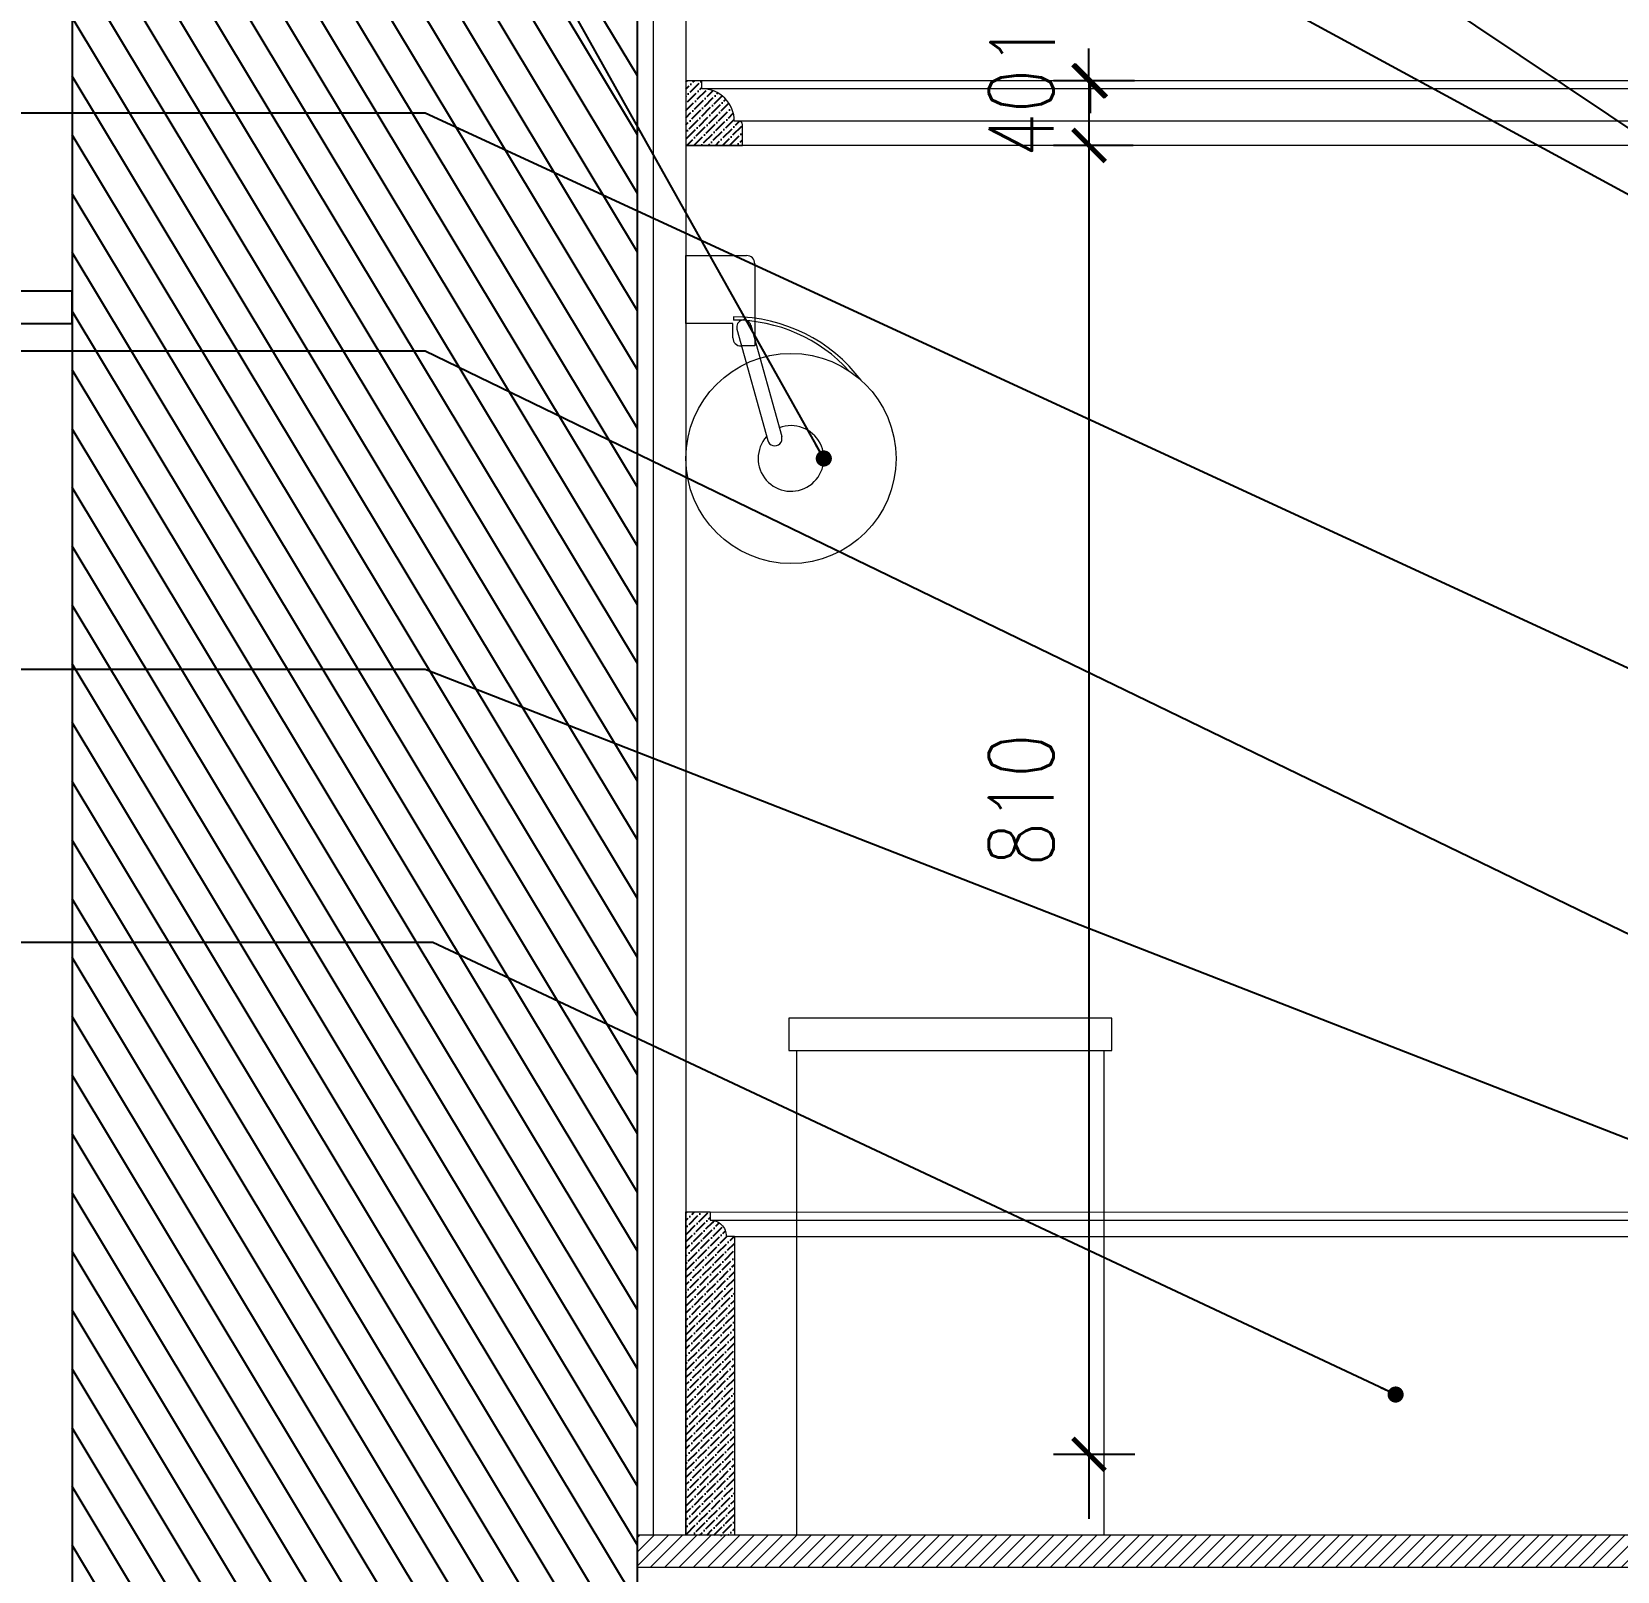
# Model space of a CAD drawing. Header units: inches. Extents: x 193287 to 241687, y 437648 to 550079.
# Drawn here: x 208019 to 209000, y 448313 to 449266 of the extents above; entities that cross this region are included whole.
import ezdxf

# ---------------------------------------------------------------- set-up
doc = ezdxf.new("R2010")
doc.units = ezdxf.units.IN
doc.header["$MEASUREMENT"] = 0
for name, color, linetype, lineweight in [('A-Dim-ID', 9, 'Continuous', 20), ('CQ bathroom accessories', 8, 'Continuous', 0), ('CQ Marble', 6, 'Continuous', 0), ('CQ Section Flooring fin.', 6, 'Continuous', 0), ('Marble', 6, 'Continuous', 0)]:
    doc.layers.add(name, color=color, linetype=linetype, lineweight=lineweight)
for name, color, linetype in [('CQ marble hatch', 8, 'Continuous'), ('CQ section wall', 3, 'Continuous'), ('CQ_callout', 34, 'Continuous'), ('DIM', 251, 'Continuous'), ('Layer1', 1, 'Continuous'), ('xref grd floor$2$CQ Wall hatch_CHB', 8, 'Continuous')]:
    doc.layers.add(name, color=color, linetype=linetype)
doc.styles.add('ST9', font='romans.shx', dxfattribs={"width": 0.8})
doc.styles.get("Standard").update_dxf_attribs({"font": 'arial.ttf'})
doc.dimstyles.new('DIM-20', dxfattribs={"dimscale": 1000, "dimtxt": 0.044, "dimasz": 0.035, "dimexe": 0.022, "dimexo": 0.022, "dimgap": 0.022, "dimtad": 1, "dimdec": 0, "dimzin": 0, "dimdsep": 46, "dimtxsty": 'ST9', "dimblk1": 'ARCHTICK', "dimblk2": 'ARCHTICK', "dimsah": 1, "dimcen": 0.088, "dimdle": 0.04, "dimclrd": 256, "dimclre": 256, "dimclrt": 3, "dimadec": 0, "dimazin": 0, "dimtfac": 1, "dimtdec": 0, "dimtix": 1, "dimtofl": 0, "dimtmove": 1, "dimatfit": 3, "dimldrblk": 'CLOSED', "dimfxl": 1, "dimtolj": 1, "dimtzin": 0, "dimarcsym": 0})
doc.dimstyles.get("Standard").update_dxf_attribs({"dimtxt": 0.18, "dimasz": 0.18, "dimexe": 0.18, "dimexo": 0.0625, "dimgap": 0.09, "dimtad": 0, "dimtih": 1, "dimtoh": 1, "dimdec": 4, "dimzin": 0, "dimdsep": 46, "dimtxsty": 'Standard', "dimcen": 0.09, "dimadec": 0, "dimazin": 0, "dimtfac": 1, "dimtdec": 4, "dimtofl": 0, "dimtmove": 0, "dimatfit": 3, "dimfxl": 1, "dimtolj": 1, "dimtzin": 0, "dimarcsym": 0})

# ---------------------------------------------------------------- blocks, each defined once
blk = doc.blocks.new('SECTION A AND B')
at = {"layer": 'Marble'}
h = blk.add_hatch(dxfattribs=at)
h.set_pattern_fill('ANSI31', color=8, scale=50, angle=-13.97142, style=0)
h.set_pattern_definition([(45, (284814.495, 437780.729), (-4.4194174, 4.4194174), [])])
h.paths.add_polyline_path([(316284.99, 486673.07), (316284.99, 486693.07), (313690.02, 486693.07), (313690.02, 486673.07)])
at = {"layer": 'xref grd floor$2$CQ Wall hatch_CHB'}
h = blk.add_hatch(dxfattribs=at)
h.set_pattern_fill('ANSI31,_O', color=8, scale=150, angle=76.02858)
h.set_pattern_definition([(121.0285767, (75041.166, 5809.502), (-16.0670684, -9.6649787), [])])
h.paths.add_polyline_path([(313690.02, 490843.09), (313340.02, 490843.09), (313340.02, 490043.09), (313490.02, 490043.09), (313490.02, 489993.09), (313590.02, 489993.09), (313590.02, 489493.09), (313690.02, 489493.09)])
h.paths.add_polyline_path([(313690.02, 488193.09), (313590.02, 488193.07), (313590.02, 487693.07), (313490.04, 487693.07), (313490.02, 487643.07), (313340.02, 487643.07), (313340.02, 486593.09), (313690.02, 486593.09)])
at = {"layer": 'CQ Marble', "elevation": 0}
blk.add_lwpolyline([(313590.02, 488223.09), (313720.02, 488223.09), (313720.02, 486693.07), (313700.02, 486693.07), (313700.02, 488203.09), (313590.02, 488203.09), (313590.02, 488223.09), (313720.02, 488223.09)], dxfattribs=at)
at = {"layer": 'CQ Section Flooring fin.'}
for p, q in [((313720.02, 488223.09, 0), (313720.02, 486693.07, 0)), ((316284.99, 486693.07, 0), (313690.02, 486693.07, 0)), ((316284.99, 486673.07, 0), (313690.02, 486673.07, 0))]:
    blk.add_line(p, q, dxfattribs=at)
at = {"layer": 'CQ section wall', "elevation": 0}
blk.add_lwpolyline([(313690.02, 488193.09), (313590.02, 488193.07), (313590.02, 487693.07), (313490.04, 487693.07), (313490.02, 487643.07), (313340.02, 487643.07), (313340.02, 486593.07), (313690.02, 486593.07), (313690.02, 488193.09)], dxfattribs=at)
at = {"layer": 'Layer1', "elevation": 0}
blk.add_lwpolyline([(313230.02, 487443.09), (313340.02, 487443.09), (313340.02, 487463.09), (313270.02, 487463.09), (313270.02, 487673.09), (313490.02, 487673.09), (313490.02, 487693.09), (313230.02, 487693.09), (313230.02, 487663.09), (313250.02, 487643.09), (313250.02, 487493.09), (313230.02, 487473.09)], close=True, dxfattribs=at)
blk = doc.blocks.new('toilet roll side')
at = {"layer": 'DIM', "lineweight": 0}
for p, q in [((146880.01, 42104.41), (146880.01, 42146.41)), ((146880.01, 42146.41), (146917.6, 42146.41)), ((146922.6, 42141.41), (146922.6, 42090.48)), ((146909.11, 42104.41), (146880.01, 42104.41)), ((146909.11, 42095.48), (146909.11, 42104.41)), ((146922.6, 42090.48), (146914.11, 42090.48))]:
    blk.add_line(p, q, dxfattribs=at)
for points in [[(146909.48, 42108.48), (146909.53, 42106.48)], [(146911.59, 42100.9), (146930.63, 42031.96)], [(146920.27, 42103.29), (146939.3, 42034.35)]]:
    blk.add_lwpolyline(points, dxfattribs=at)
blk.add_circle((146945.05, 42020.84), 65.04, dxfattribs=at)
for centre, radius, start, end in [((146917.6, 42141.41), 5, 0, 90), ((146909.53, 42009.4), 99.09, 37.13904, 90.02692), ((146909.53, 42009.4), 97.09, 42.46103, 90.02692), ((146915.93, 42102.1), 4.5, 15.43187, 195.43187), ((146914.11, 42095.48), 5, 180, 270), ((146945.05, 42020.84), 20.32, 138.0146, 110.9203), ((146934.96, 42033.15), 4.5, 195.43187, 15.43187)]:
    blk.add_arc(centre, radius, start, end, dxfattribs=at)
blk = doc.blocks.new('_ARCHTICK')
at = {"color": 0, "linetype": 'ByBlock', "const_width": 0.15}
blk.add_lwpolyline([(-0.5, -0.5), (0.5, 0.5)], dxfattribs=at)
blk = doc.blocks.new('*D2290')
at = {"layer": 'A-Dim-ID', "lineweight": -2, "transparency": 16777216}
for p, q in [((206453.64, 451808.63), (206453.64, 448295.6)), ((208643.29, 451768.63), (206431.64, 451768.63)), ((207942.49, 448335.6), (206431.64, 448335.6))]:
    blk.add_line(p, q, dxfattribs=at)
at = {"layer": 'Defpoints', "color": 0, "transparency": 16777216}
for p in [(208665.29, 451768.63, 0), (206453.64, 448335.6), (207964.49, 448335.6, 0)]:
    blk.add_point(p, dxfattribs=at)
at = {"layer": 'A-Dim-ID', "lineweight": -2, "transparency": 16777216, "xscale": 20, "yscale": 20, "zscale": 20}
for p, rotation in [((206453.64, 451768.63), 90), ((206453.64, 448335.6), 270)]:
    blk.add_blockref('_ARCHTICK', p, dxfattribs=dict(at, rotation=rotation))
at = {"layer": 'A-Dim-ID', "color": 3, "transparency": 16777216, "insert": (206411.64, 450052.12), "char_height": 40, "attachment_point": 5, "rotation": 90, "style": 'ST9'}
blk.add_mtext('\\A1;3433', dxfattribs=at)
blk = doc.blocks.new('_CLOSED')
at = {"color": 0, "linetype": 'ByBlock'}
for p, q in [((-1, 0.167), (0, 0)), ((-1, 0.167), (-1, -0.167)), ((0, 0), (-1, -0.167)), ((0, 0), (-1, 0))]:
    blk.add_line(p, q, dxfattribs=at)
blk = doc.blocks.new('*D2410')
at = {"layer": 'A-Dim-ID', "lineweight": -2, "transparency": 16777216}
for p, q in [((208674.14, 449335.59), (208674.14, 449355.59)), ((208701.78, 449335.59), (208652.14, 449335.59)), ((208701.54, 449235.82), (208652.14, 449235.82)), ((208674.14, 449235.82), (208674.14, 449215.82))]:
    blk.add_line(p, q, dxfattribs=at)
at = {"layer": 'Defpoints', "color": 0, "transparency": 16777216}
for p in [(208723.78, 449335.59, 0), (208674.14, 449235.82), (208723.54, 449235.82, 0)]:
    blk.add_point(p, dxfattribs=at)
at = {"layer": 'A-Dim-ID', "lineweight": -2, "transparency": 16777216, "xscale": 20, "yscale": 20, "zscale": 20}
for p, rotation in [((208674.14, 449335.59), 270), ((208674.14, 449235.82), 90)]:
    blk.add_blockref('_ARCHTICK', p, dxfattribs=dict(at, rotation=rotation))
at = {"layer": 'A-Dim-ID', "color": 3, "transparency": 16777216, "insert": (208632.14, 449285.71), "char_height": 40, "attachment_point": 5, "rotation": 90, "style": 'ST9'}
blk.add_mtext('\\A1;100', dxfattribs=at)
blk = doc.blocks.new('*D2414')
at = {"layer": 'A-Dim-ID', "lineweight": -2, "transparency": 16777216}
for p, q in [((208673.31, 449235.82), (208673.31, 449255.82)), ((208701.54, 449235.82), (208651.31, 449235.82)), ((208700.7, 449195.82), (208651.31, 449195.82)), ((208673.31, 449195.82), (208673.31, 449175.82))]:
    blk.add_line(p, q, dxfattribs=at)
at = {"layer": 'Defpoints', "color": 0, "transparency": 16777216}
for p in [(208723.54, 449235.82, 0), (208673.31, 449195.82), (208722.7, 449195.82, 0)]:
    blk.add_point(p, dxfattribs=at)
at = {"layer": 'A-Dim-ID', "lineweight": -2, "transparency": 16777216, "xscale": 20, "yscale": 20, "zscale": 20}
for p, rotation in [((208673.31, 449235.82), 270), ((208673.31, 449195.82), 90)]:
    blk.add_blockref('_ARCHTICK', p, dxfattribs=dict(at, rotation=rotation))
at = {"layer": 'A-Dim-ID', "color": 3, "transparency": 16777216, "insert": (208631.31, 449215.82), "char_height": 40, "attachment_point": 5, "rotation": 90, "style": 'ST9'}
blk.add_mtext('\\A1;40', dxfattribs=at)
blk = doc.blocks.new('*D793')
at = {"layer": 'A-Dim-ID', "lineweight": -2, "transparency": 16777216}
for p, q in [((208673.31, 449235.82), (208673.31, 448345.59)), ((208700.7, 449195.82), (208651.31, 449195.82)), ((208701.78, 448385.59), (208651.31, 448385.59))]:
    blk.add_line(p, q, dxfattribs=at)
at = {"layer": 'Defpoints', "color": 0, "transparency": 16777216}
for p in [(208722.7, 449195.82, 0), (208673.31, 448385.59), (208723.78, 448385.59, 0)]:
    blk.add_point(p, dxfattribs=at)
at = {"layer": 'A-Dim-ID', "lineweight": -2, "transparency": 16777216, "xscale": 20, "yscale": 20, "zscale": 20}
for p, rotation in [((208673.31, 449195.82), 90), ((208673.31, 448385.59), 270)]:
    blk.add_blockref('_ARCHTICK', p, dxfattribs=dict(at, rotation=rotation))
at = {"layer": 'A-Dim-ID', "color": 3, "transparency": 16777216, "insert": (208631.31, 448790.71), "char_height": 40, "attachment_point": 5, "rotation": 90, "style": 'ST9'}
blk.add_mtext('\\A1;810', dxfattribs=at)

msp = doc.modelspace()

# ---------------------------------------------------------------- hatches: boundary and pattern name
at = {"layer": 'CQ marble hatch', "ltscale": 1000, "extrusion": (-4.88522e-08, 5.98593e-09, 1)}
h = msp.add_hatch(dxfattribs=at)
h.set_pattern_fill('ANSI36', color=256, scale=25, style=0)
h.set_pattern_definition([(45, (0.0058, 50.2578), (1.657281518, 6.0766989), [7.8125, -1.5625, 0, -1.5625])])
edge = h.paths.add_edge_path()
edge.add_line((208433.738, 449230.852), (208433.738, 449235.852))
edge.add_line((208433.738, 449235.852), (208423.791, 449235.852))
edge.add_line((208423.791, 449235.852), (208423.791, 449195.852))
edge.add_line((208423.791, 449195.852), (208458.738, 449195.852))
edge.add_line((208458.738, 449195.852), (208458.738, 449208.852))
edge.add_arc((208456.738, 449208.852), 2, 0, 90)
edge.add_line((208456.738, 449210.852), (208453.738, 449210.852))
edge.add_arc((208433.738, 449210.852), 20, 360, 450)
at = {"layer": 'CQ marble hatch', "ltscale": 1000, "extrusion": (1.94066e-07, 2.37799e-08, 1)}
h = msp.add_hatch(dxfattribs=at)
h.set_pattern_fill('ANSI36', color=256, scale=25, style=0)
h.set_pattern_definition([(45, (-141886.5905, -536.292), (1.657281518, 6.0766989), [7.8125, -1.5625, 0, -1.5625])])
edge = h.paths.add_edge_path()
edge.add_line((208423.783, 448535.594), (208438.783, 448535.594))
edge.add_line((208438.783, 448535.594), (208438.783, 448530.594))
edge.add_arc((208438.784, 448520.594), 10, 0.000435, 90.000435, ccw=False)
edge.add_line((208448.784, 448520.594), (208453.784, 448520.594))
edge.add_line((208453.784, 448520.594), (208453.785, 448335.594))
edge.add_line((208453.785, 448335.594), (208423.785, 448335.594))
edge.add_line((208423.785, 448335.594), (208423.783, 448535.594))

# ---------------------------------------------------------------- linework, layer by layer
at = {"layer": 'CQ bathroom accessories', "lineweight": 0, "elevation": -0.001}
for points in [[(208487.403, 448635.594), (208687.403, 448635.594), (208687.403, 448655.594), (208487.403, 448655.594)], [(208492.403, 448635.594), (208682.403, 448635.594), (208682.403, 448335.594), (208492.403, 448335.594)]]:
    msp.add_lwpolyline(points, close=True, dxfattribs=at)
at = {"layer": 'CQ Marble', "extrusion": (-4.88522e-08, 5.98593e-09, 1)}
for p, q in [((210622.71, 449235.598, 0), (208423.785, 449235.853, 0)), ((210622.71, 449195.601, 0), (208423.785, 449195.856, 0))]:
    msp.add_line(p, q, dxfattribs=at)
at = {"layer": 'CQ Marble', "color": 8, "extrusion": (-4.88522e-08, 5.98593e-09, 1)}
for p, q in [((210622.71, 449230.598, 0), (208433.732, 449230.852, 0)), ((210622.71, 449210.595, 0), (208453.732, 449210.856, 0))]:
    msp.add_line(p, q, dxfattribs=at)
at = {"layer": 'CQ Marble', "lineweight": 0, "ltscale": 1000, "extrusion": (-1.94066e-07, 2.37799e-08, 1)}
for p, q in [((208438.783, 448535.594, -0.001), (210593.787, 448535.578, 0)), ((208438.783, 448530.594, -0.001), (210593.787, 448530.578, 0)), ((208453.784, 448520.512, -0.001), (210593.787, 448520.512, -0.001))]:
    msp.add_line(p, q, dxfattribs=at)
at = {"layer": 'CQ Marble', "extrusion": (-4.88522e-08, 5.98593e-09, 1), "elevation": -0.007}
msp.add_lwpolyline([(208433.738, 449230.852), (208433.738, 449235.852), (208423.791, 449235.852), (208423.791, 449195.852), (208458.738, 449195.852), (208458.738, 449208.852, 0.4142136), (208456.738, 449210.852), (208453.738, 449210.852, 0.4142136)], format="xyb", close=True, dxfattribs=at)
at = {"layer": 'CQ Marble', "lineweight": 0, "ltscale": 1000, "extrusion": (1.94066e-07, 2.37799e-08, 1), "elevation": 0.051}
msp.add_lwpolyline([(208423.783, 448535.594), (208438.783, 448535.594), (208438.783, 448530.594, -0.4142136), (208448.784, 448520.594), (208453.784, 448520.594), (208453.785, 448335.594), (208423.785, 448335.594), (208423.783, 448535.594)], format="xyb", dxfattribs=at)

# ---------------------------------------------------------------- block references
at = {"layer": 'CQ bathroom accessories', "lineweight": 0}
msp.add_blockref('toilet roll side', (61543.778, 406981.184, 0), dxfattribs=at)
at = {"layer": 'CQ Marble'}
msp.add_blockref('SECTION A AND B', (-105296.234, -38357.474, -0.001), dxfattribs=at)

# ---------------------------------------------------------------- dimensions: what is measured, and where the dimension line sits
at = {"layer": 'A-Dim-ID'}
for base, p1, p2, picture, middle in [((206453.645, 448335.597, 0), (208665.293, 451768.634, 0), (207964.493, 448335.597, 0), '*D2290', (206411.645, 450052.116, 0)), ((208674.144, 449235.818), (208723.785, 449335.594, 0), (208723.538, 449235.818, 0), '*D2410', (208632.144, 449285.706)), ((208673.311, 448385.594), (208722.701, 449195.821, 0), (208723.785, 448385.594, 0), '*D793', (208631.311, 448790.708))]:
    dim = msp.add_linear_dim(base=base, p1=p1, p2=p2, angle=90, dimstyle='DIM-20', override={"dimtxt": 0.04, "dimasz": 0.02}, dxfattribs=at)
    dim.commit()
    dim.dimension.update_dxf_attribs({"geometry": picture, "text_midpoint": middle})
dim = msp.add_linear_dim(base=(208673.311, 449195.821), p1=(208723.538, 449235.818, 0), p2=(208722.701, 449195.821, 0), angle=90, dimstyle='DIM-20', override={"dimtxt": 0.04, "dimasz": 0.02}, dxfattribs=at)
dim.commit()
dim.dimension.update_dxf_attribs({"geometry": '*D2414', "text_midpoint": (208673.311, 449215.82), "dimtype": 160})

# ---------------------------------------------------------------- leaders
at = {"layer": 'CQ_callout', "color": 8}
for points in [[(209417.291, 449213.69, 0), (208262.261, 449886.787, 0), (207599.649, 449886.787, 0)], [(209151.06, 449110.341, 0), (208262.261, 449705.661, 0), (207599.649, 449705.661, 0)], [(209857.761, 448702.686, 0), (208262.261, 449570.235, 0), (207599.649, 449570.235, 0)], [(208509.147, 449002.025, 0), (208262.261, 449442.558, 0), (207599.649, 449442.558, 0)], [(209217.044, 448775.325, 0), (208262.261, 449215.858, 0), (207599.649, 449215.858, 0)], [(209255.631, 448587.221, 0), (208262.261, 449068.401, 0), (207599.649, 449068.401, 0)], [(209435.764, 448413.542, 0), (208262.261, 448871.315, 0), (207599.649, 448871.315, 0)], [(208863.135, 448422.599, 0), (208267.129, 448702.465, 0), (207604.517, 448702.465, 0)]]:
    msp.add_leader(points, dimstyle='Standard', override={"dimasz": 10, "dimldrblk": 'Dot', "dimfxl": 0.1, "dimarcsym": 2}, dxfattribs=at)

doc.saveas('drawing.dxf')
